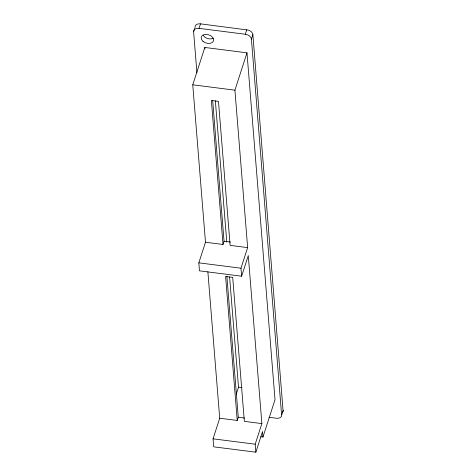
<?xml version="1.0" encoding="UTF-8"?>
<svg xmlns="http://www.w3.org/2000/svg" width="476" height="476" viewBox="0 0 476 476"><rect width="100%" height="100%" fill="white"/><g stroke="black" fill="none" stroke-linecap="round" stroke-linejoin="round"><path stroke-width="0.71" d="M195.065 27.275A5.944 4.004 17.9 0 1 200.509 23.848L248.27 30.077A5.944 4.004 17.9 0 1 252.875 34.641L251.423 39.145L281.673 415.851A5.944 4.004 17.9 0 1 276.336 418.22L269 417.285M252.875 34.641L283.131 411.341A5.944 4.004 17.9 0 1 282.631 412.27M196.903 72.531L193.607 31.779L194.857 27.917M193.607 31.779A5.944 4.004 17.9 0 1 199.051 28.358L200.509 23.848M207.863 271.695L219.71 418.22L213.052 438.83L213.7 446.827L255.862 452.2L255.213 444.203L261.871 423.592L248.288 255.606L241.635 276.211L199.474 270.838L198.831 262.841L205.483 242.236L192.756 84.805L204.823 47.457L246.979 52.83L275.021 399.685L262.954 437.033L260.777 436.754M199.051 28.358L245.301 34.248L246.758 29.744M241.635 276.211L240.987 268.214L247.645 247.609L234.918 90.178L246.979 52.83M205.483 242.236L223.006 244.468L224.047 241.249L212.647 100.21M236.233 394.199L238.506 387.172L229.587 276.895M219.71 418.22L237.232 420.457L238.274 417.238L226.874 276.199M255.862 452.2L262.514 431.595L262.954 437.033M281.786 414.798L283.244 410.294M192.756 84.805L234.918 90.178M224.047 241.249L230.449 242.064M247.645 247.609L230.122 245.372L218.484 101.382L211.368 100.478L223.006 244.468M198.831 262.841L240.987 268.214M238.506 387.172L242.117 387.631M238.274 417.238L244.676 418.053M261.871 423.592L244.349 421.361L232.71 277.371L225.594 276.467L237.232 420.457M213.052 438.83L255.213 444.203M245.301 34.248L246.812 34.581A5.944 4.004 17.9 0 1 251.423 39.145M215.348 100.745L226.778 242.105M204.823 47.457L204.942 48.939M213.421 38.187A6.402 4.308 17.9 0 1 203.258 35.432M202.966 41.293A6.402 4.308 17.9 0 0 213.409 41.091A6.402 4.308 17.9 0 0 205.787 34.367A6.402 4.308 17.9 0 0 202.966 41.293"/></g></svg>
